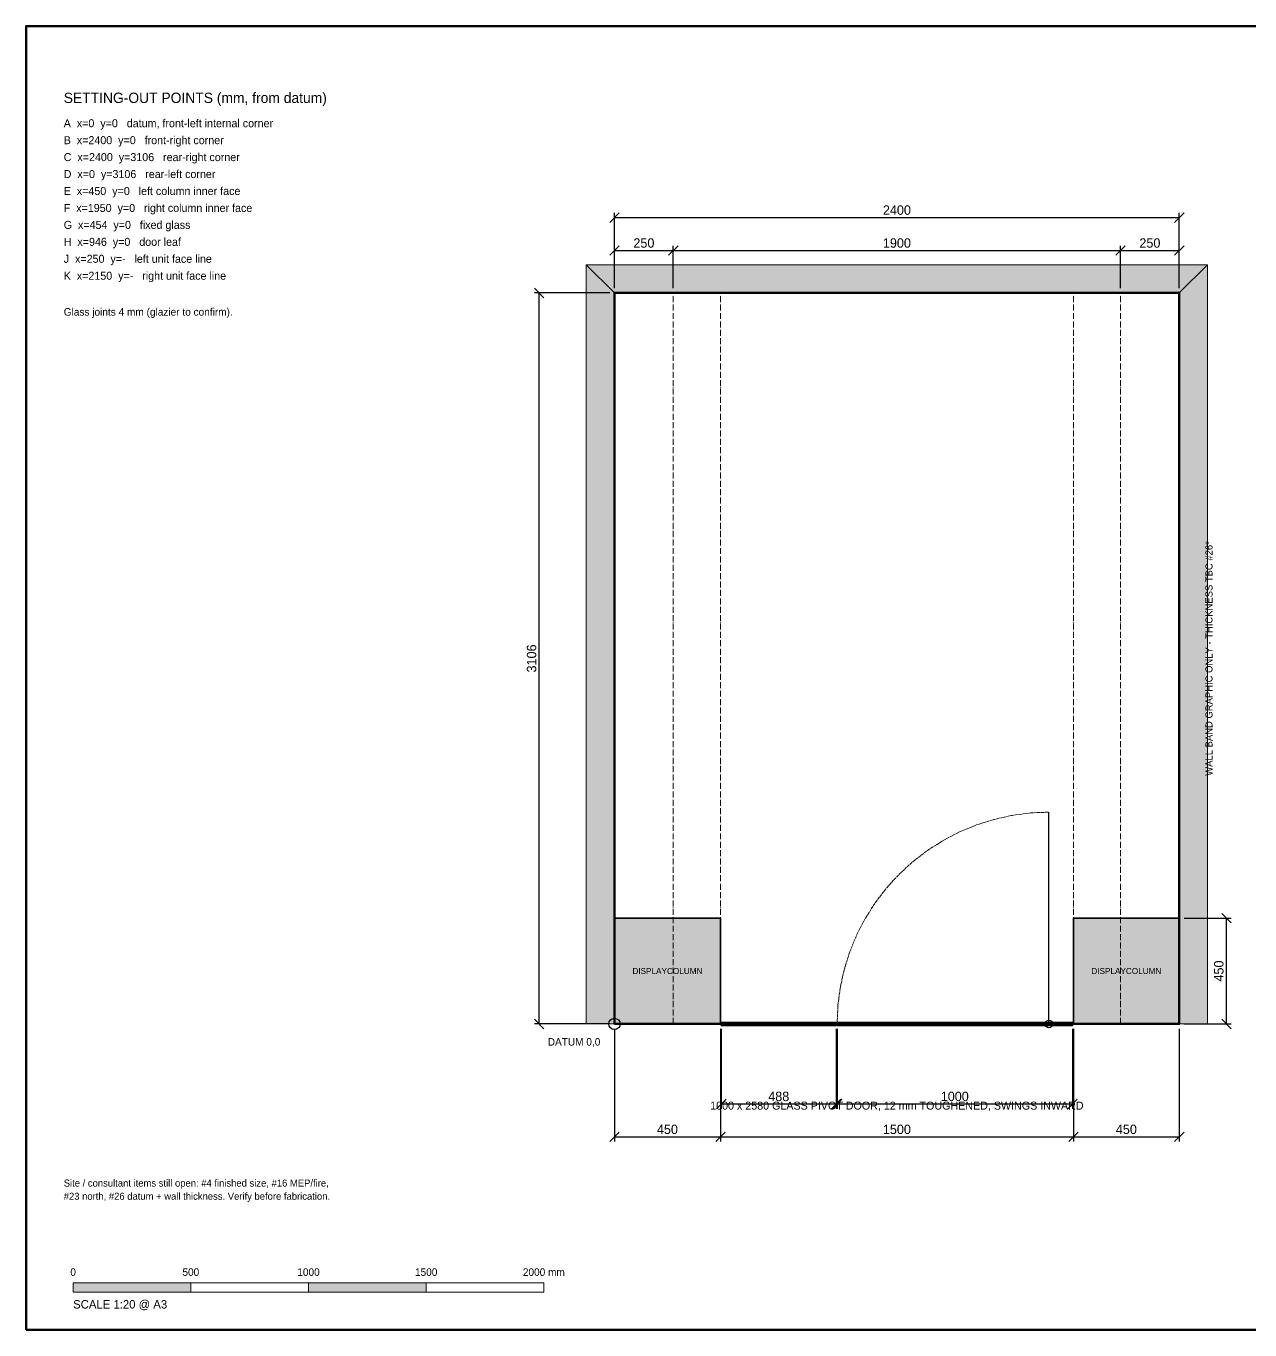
# Model space of a CAD drawing. Header units: millimetres. Extents: x 200 to 8200, y 200 to 5740.
# Drawn here: x 200 to 5400, y 200 to 5740 of the extents above; entities that cross this region are included whole.
import ezdxf
from ezdxf.enums import TextEntityAlignment as Align

# ---------------------------------------------------------------- set-up
doc = ezdxf.new("R2010")
doc.units = ezdxf.units.MM
doc.header["$LTSCALE"] = 10
doc.linetypes.add('DASHDOT', pattern=[3.556, 2.54, -0.508, 0, -0.508])
doc.linetypes.add('DASHED', pattern=[1.524, 1.27, -0.254])
for name, color, linetype in [('A-DIMS', 4, 'Continuous'), ('A-FURN', 7, 'Continuous'), ('A-SETOUT', 7, 'Continuous'), ('A-SHEET', 7, 'Continuous'), ('A-STOREFRONT', 7, 'Continuous'), ('A-TBC-CLOUD', 1, 'Continuous'), ('A-TEXT', 7, 'Continuous'), ('A-WALL', 8, 'Continuous')]:
    doc.layers.add(name, color=color, linetype=linetype)
doc.dimstyles.new('BF20', dxfattribs={"dimtxt": 40, "dimasz": 30, "dimexe": 20, "dimexo": 20, "dimgap": 12, "dimtad": 1, "dimdec": 0, "dimtsz": 20, "dimcen": 2.5, "dimazin": 3, "dimtfac": 1, "dimtmove": 0, "dimatfit": 3})

msp = doc.modelspace()

# ---------------------------------------------------------------- hatches: boundary and pattern name
at = {"layer": 'A-FURN'}
for points in [[(2700, 1500), (3150, 1500), (3150, 1950), (2700, 1950)], [(4650, 1500), (5100, 1500), (5100, 1950), (4650, 1950)]]:
    msp.add_hatch(color=8, dxfattribs=at).paths.add_polyline_path(points)
at = {"layer": 'A-SHEET'}
for points in [[(400, 360), (900, 360), (900, 400), (400, 400)], [(1400, 360), (1900, 360), (1900, 400), (1400, 400)]]:
    msp.add_hatch(color=7, dxfattribs=at).paths.add_polyline_path(points)
at = {"layer": 'A-STOREFRONT'}
msp.add_hatch(color=8, dxfattribs=at).paths.add_polyline_path([(3154, 1494), (3642, 1494), (3642, 1506), (3154, 1506)])
at = {"layer": 'A-WALL'}
for points in [[(2580, 1500), (2700, 1500), (2700, 4606), (2580, 4726)], [(2580, 4726), (2700, 4606), (5100, 4606), (5220, 4726)], [(5100, 1500), (5220, 1500), (5220, 4726), (5100, 4606)]]:
    msp.add_hatch(color=8, dxfattribs=at).paths.add_polyline_path(points)

# ---------------------------------------------------------------- linework, layer by layer
at = {"layer": 'A-FURN', "linetype": 'CONTINUOUS', "lineweight": 35}
for points in [[(2700, 1500), (3150, 1500), (3150, 1950), (2700, 1950)], [(4650, 1500), (5100, 1500), (5100, 1950), (4650, 1950)]]:
    msp.add_lwpolyline(points, close=True, dxfattribs=at)
at = {"layer": 'A-SETOUT', "linetype": 'DASHDOT', "lineweight": 13}
for points in [[(2950, 1500), (2950, 4606)], [(3150, 1500), (3150, 4606)], [(4650, 1500), (4650, 4606)], [(4850, 1500), (4850, 4606)]]:
    msp.add_lwpolyline(points, dxfattribs=at)
at = {"layer": 'A-SETOUT'}
msp.add_circle((2700, 1500), 24, dxfattribs=at)
at = {"layer": 'A-SHEET', "linetype": 'CONTINUOUS', "lineweight": 50}
msp.add_lwpolyline([(200, 200), (8200, 200), (8200, 5740), (200, 5740)], close=True, dxfattribs=at)
at = {"layer": 'A-SHEET', "linetype": 'CONTINUOUS', "lineweight": 18}
for points in [[(400, 360), (900, 360), (900, 400), (400, 400)], [(900, 360), (1400, 360), (1400, 400), (900, 400)], [(1400, 360), (1900, 360), (1900, 400), (1400, 400)], [(1900, 360), (2400, 360), (2400, 400), (1900, 400)]]:
    msp.add_lwpolyline(points, close=True, dxfattribs=at)
at = {"layer": 'A-STOREFRONT', "linetype": 'DASHED', "lineweight": 13}
msp.add_lwpolyline([(3646, 1500), (3649.4, 1578.4), (3659.7, 1656.3), (3676.7, 1732.9), (3700.3, 1807.8), (3730.3, 1880.4), (3766.6, 1950), (3808.8, 2016.2), (3856.6, 2078.5), (3909.6, 2136.4), (3967.5, 2189.4), (4029.8, 2237.2), (4096, 2279.4), (4165.6, 2315.7), (4238.2, 2345.7), (4313.1, 2369.3), (4389.7, 2386.3), (4467.6, 2396.6), (4546, 2400)], dxfattribs=at)
at = {"layer": 'A-STOREFRONT', "linetype": 'CONTINUOUS', "lineweight": 25}
msp.add_lwpolyline([(4546, 1500), (4546, 2400)], dxfattribs=at)
at = {"layer": 'A-STOREFRONT', "linetype": 'CONTINUOUS', "lineweight": 35}
for points in [[(3154, 1494), (3642, 1494), (3642, 1506), (3154, 1506)], [(3646, 1494), (4646, 1494), (4646, 1506), (3646, 1506)]]:
    msp.add_lwpolyline(points, close=True, dxfattribs=at)
at = {"layer": 'A-STOREFRONT'}
msp.add_circle((4546, 1500), 16, dxfattribs=at)
at = {"layer": 'A-WALL', "linetype": 'CONTINUOUS', "lineweight": 13}
for points in [[(2580, 1500), (2700, 1500), (2700, 4606), (2580, 4726)], [(2580, 4726), (2700, 4606), (5100, 4606), (5220, 4726)], [(5100, 1500), (5220, 1500), (5220, 4726), (5100, 4606)]]:
    msp.add_lwpolyline(points, close=True, dxfattribs=at)
at = {"layer": 'A-WALL', "linetype": 'CONTINUOUS', "lineweight": 50}
msp.add_lwpolyline([(2700, 1500), (5100, 1500), (5100, 4606), (2700, 4606)], close=True, dxfattribs=at)

# ---------------------------------------------------------------- texts
at = {"layer": 'A-SHEET'}
for s, p in [('0', (400, 420)), ('500', (900, 420)), ('1000', (1400, 420)), ('1500', (1900, 420)), ('2000 mm', (2400, 420))]:
    msp.add_text(s, height=32, dxfattribs=at).set_placement(p, align=Align.BOTTOM_CENTER)
msp.add_text('SCALE 1:20 @ A3', height=36, dxfattribs=at).set_placement((400, 280), align=Align.BOTTOM_LEFT)
at = {"layer": 'A-TBC-CLOUD'}
msp.add_text('WALL BAND GRAPHIC ONLY - THICKNESS TBC #26*', height=30, rotation=90, dxfattribs=at).set_placement((5250, 3053), align=Align.BOTTOM_CENTER)
for s, p in [('Site / consultant items still open: #4 finished size, #16 MEP/fire,', (360, 800)), ('#23 north, #26 datum + wall thickness. Verify before fabrication.', (360, 744))]:
    msp.add_text(s, height=30, dxfattribs=at).set_placement(p, align=Align.BOTTOM_LEFT)
at = {"layer": 'A-TEXT'}
for s, height, p in [('SETTING-OUT POINTS (mm, from datum)', 44, (360, 5400)), ('A  x=0  y=0   datum, front-left internal corner', 34, (360, 5300)), ('B  x=2400  y=0   front-right corner', 34, (360, 5228)), ('C  x=2400  y=3106   rear-right corner', 34, (360, 5156)), ('D  x=0  y=3106   rear-left corner', 34, (360, 5084)), ('E  x=450  y=0   left column inner face', 34, (360, 5012)), ('F  x=1950  y=0   right column inner face', 34, (360, 4940)), ('G  x=454  y=0   fixed glass', 34, (360, 4868)), ('H  x=946  y=0   door leaf', 34, (360, 4796)), ('J  x=250  y=-   left unit face line', 34, (360, 4724)), ('K  x=2150  y=-   right unit face line', 34, (360, 4652)), ('Glass joints 4 mm (glazier to confirm).', 32, (360, 4500))]:
    msp.add_text(s, height=height, dxfattribs=at).set_placement(p, align=Align.BOTTOM_LEFT)
for p in [(2925, 1725), (4875, 1725)]:
    msp.add_text('DISPLAYCOLUMN', height=26, dxfattribs=at).set_placement(p, align=Align.MIDDLE_CENTER)
msp.add_text('DATUM 0,0', height=32, dxfattribs=at).set_placement((2640, 1440), align=Align.TOP_RIGHT)
msp.add_text('1000 x 2580 GLASS PIVOT DOOR, 12 mm TOUGHENED, SWINGS INWARD', height=34, dxfattribs=at).set_placement((3900, 1170), align=Align.TOP_CENTER)

# ---------------------------------------------------------------- dimensions: what is measured, and where the dimension line sits
at = {"layer": 'A-DIMS'}
for base, p1, p2 in [((2700, 4926), (2700, 4606), (5100, 4606)), ((2700, 4786), (2700, 4606), (2950, 4606)), ((2950, 4786), (2950, 4606), (4850, 4606)), ((4850, 4786), (4850, 4606), (5100, 4606)), ((2700, 1020), (2700, 1500), (3150, 1500)), ((3150, 1020), (3150, 1500), (4650, 1500)), ((3154, 1160), (3154, 1500), (3642, 1500)), ((3646, 1160), (3646, 1500), (4646, 1500)), ((4650, 1020), (4650, 1500), (5100, 1500))]:
    msp.add_linear_dim(base=base, p1=p1, p2=p2, dimstyle='BF20', dxfattribs=at).render()
for base, p1, p2 in [((2380, 1500), (2700, 1500), (2700, 4606)), ((5300, 1500), (5100, 1500), (5100, 1950))]:
    msp.add_linear_dim(base=base, p1=p1, p2=p2, angle=90, dimstyle='BF20', dxfattribs=at).render()

doc.saveas('drawing.dxf')
